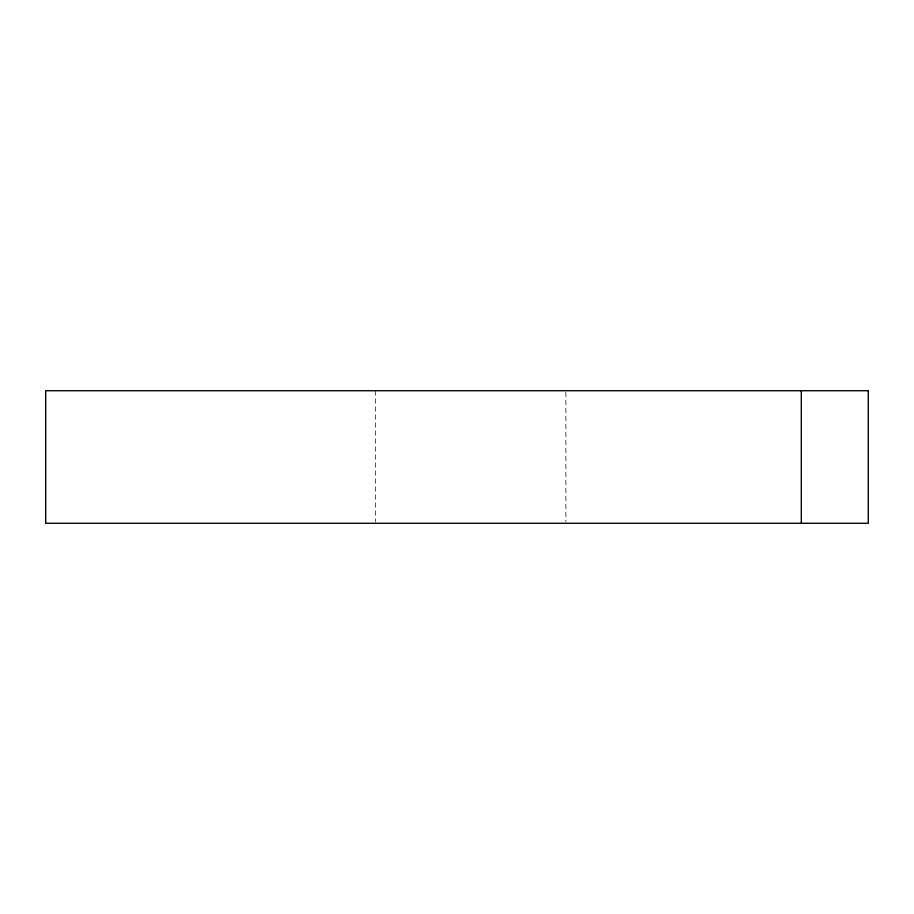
<?xml version="1.0" encoding="UTF-8"?>
<svg xmlns="http://www.w3.org/2000/svg" width="914" height="914" viewBox="0 0 914 914"><rect width="100%" height="100%" fill="white"/><g stroke="black" fill="none" stroke-linecap="round" stroke-linejoin="round"><path stroke-width="0.69" stroke-dasharray="4.57 3.43" d="M565.869 392.152L565.869 521.848M375.414 390.724L375.414 521.848"/><path stroke-width="1.37" d="M801.304 390.724L801.304 523.276M868.3 390.724L45.7 390.724L45.7 523.276L868.3 523.276L868.3 390.724"/></g></svg>
